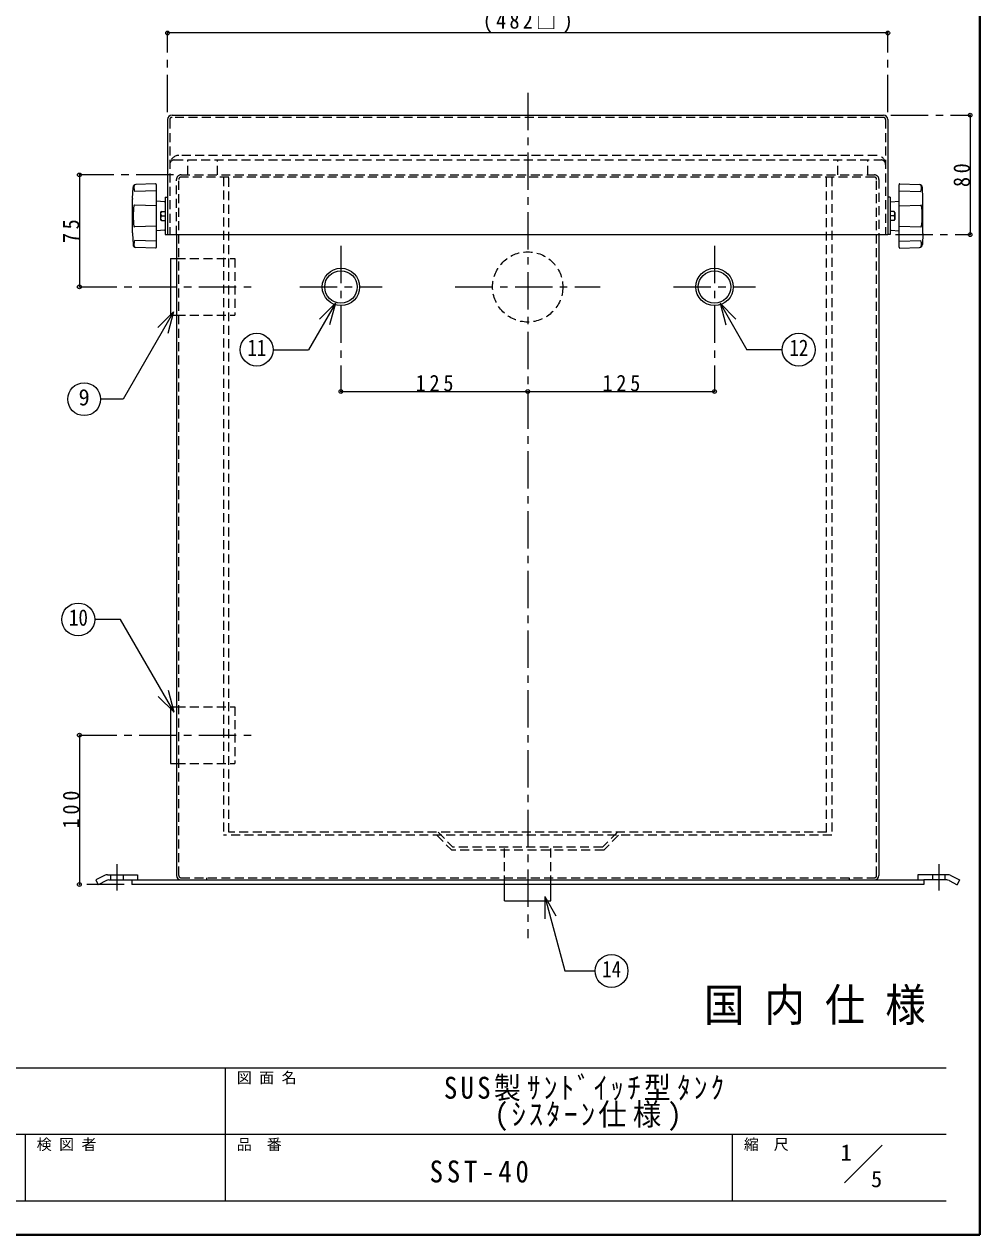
# Model space of a CAD drawing. Units: millimetres at full size, sheet at 1:5. Extents: x -1061 to 964, y -679 to 726.
# Drawn here: x 324 to 964, y -679 to 131 of the extents above; entities that cross this region are included whole.
import ezdxf
from ezdxf.enums import TextEntityAlignment as Align

# ---------------------------------------------------------------- set-up
doc = ezdxf.new("R2010")
doc.units = ezdxf.units.MM
doc.header["$LTSCALE"] = 5
doc.header["$PDMODE"] = 32
doc.header["$PDSIZE"] = 2.5
doc.linetypes.add('CHAIN1', pattern=[8, 5, -1, 1, -1])
doc.linetypes.add('DASHED1', pattern=[1.8, 1.2, -0.6])
doc.layers.add('0-0', color=7, linetype='Continuous', lineweight=18)
doc.styles.add('ＭＳ ゴシック', font='')
doc.styles.get('ＭＳ ゴシック').set_extended_font_data('MS Gothic')

msp = doc.modelspace()

# ---------------------------------------------------------------- linework, layer by layer
at = {"layer": '0-0', "color": 1, "lineweight": 40}
for q in [(963.599, 725.957), (-1061.401, -679.043)]:
    msp.add_line((963.599, -679.043), q, dxfattribs=at)
at = {"layer": '0-0', "color": 4, "linetype": 'CHAIN1', "lineweight": 9}
for p, q in [((420.099, 72.457), (420.099, 125.457)), ((902.099, 72.457), (902.099, 125.457)), ((661.099, 85.457), (661.099, -480.543)), ((904.099, 70.457), (957.099, 70.457)), ((424.099, 30.457), (361.099, 30.457)), ((907.099, -9.543), (957.099, -9.543)), ((536.099, -17.043), (536.099, -114.543)), ((786.099, -17.043), (786.099, -114.543)), ((361.099, -44.543), (480.099, -44.543)), ((508.599, -44.543), (563.599, -44.543)), ((612.599, -44.543), (709.599, -44.543)), ((758.599, -44.543), (813.599, -44.543)), ((361.099, -344.543), (480.099, -344.543)), ((386.099, -431.043), (386.099, -448.543)), ((936.099, -431.043), (936.099, -448.543)), ((391.099, -444.543), (361.099, -444.543))]:
    msp.add_line(p, q, dxfattribs=at)
at = {"layer": '0-0', "color": 4, "lineweight": 9}
for p, q in [((902.099, 125.457), (420.099, 125.457)), ((957.099, 70.457), (957.099, -9.543)), ((361.099, 30.457), (361.099, -44.543)), ((536.099, -114.543), (661.099, -114.543)), ((661.099, -114.543), (786.099, -114.543)), ((422.099, -325.543), (426.099, -325.543)), ((361.099, -344.543), (361.099, -444.543))]:
    msp.add_line(p, q, dxfattribs=at)
at = {"layer": '0-0', "color": 5, "lineweight": 25}
for p, q in [((420.099, 67.457), (420.099, -9.543)), ((423.099, 70.457), (899.099, 70.457)), ((902.099, 67.457), (902.099, -9.543)), ((420.099, -9.543), (902.099, -9.543)), ((426.099, -9.543), (426.099, -438.543)), ((896.099, -9.543), (896.099, -438.543)), ((396.099, -441.543), (926.099, -441.543)), ((396.099, -441.543), (396.099, -444.543)), ((926.099, -444.543), (396.099, -444.543)), ((926.099, -441.543), (926.099, -444.543))]:
    msp.add_line(p, q, dxfattribs=at)
at = {"layer": '0-0', "linetype": 'DASHED1'}
for p, q in [((421.599, 67.457), (421.599, -9.543)), ((899.099, 68.957), (423.099, 68.957)), ((900.599, 67.457), (900.599, -9.543)), ((894.599, 43.457), (427.599, 43.457)), ((424.599, 40.457), (897.599, 40.457)), ((426.099, -9.543), (426.099, 27.457)), ((427.599, -438.543), (427.599, 27.457)), ((429.099, 30.457), (893.099, 30.457)), ((893.099, 28.957), (429.099, 28.957)), ((457.599, 28.957), (457.599, -411.543)), ((461.099, -409.543), (461.099, 30.457)), ((861.099, -409.543), (861.099, 30.457)), ((864.599, 28.957), (864.599, -411.543)), ((894.599, -438.543), (894.599, 27.457)), ((896.099, 27.457), (896.099, -9.543)), ((864.599, -411.543), (457.599, -411.543)), ((861.099, -409.543), (461.099, -409.543)), ((429.099, -440.043), (893.099, -440.043)), ((446.099, -440.043), (446.099, -441.543)), ((876.099, -440.043), (876.099, -441.543))]:
    msp.add_line(p, q, dxfattribs=at)
at = {"layer": '0-0', "color": 4, "linetype": 'DASHED1', "lineweight": 9}
for p, q in [((433.599, 30.457), (433.599, 40.457)), ((453.599, 30.457), (453.599, 40.457)), ((868.599, 30.457), (868.599, 40.457)), ((888.599, 30.457), (888.599, 40.457)), ((426.099, -25.543), (465.099, -25.543)), ((465.099, -25.543), (465.099, -63.543)), ((426.099, -63.543), (465.099, -63.543)), ((426.099, -325.543), (465.099, -325.543)), ((465.099, -325.543), (465.099, -363.543)), ((426.099, -363.543), (465.099, -363.543)), ((600.271, -411.543), (610.271, -421.543)), ((601.099, -409.543), (611.099, -419.543)), ((721.099, -409.543), (711.099, -419.543)), ((721.928, -411.543), (711.928, -421.543)), ((711.099, -419.543), (611.099, -419.543)), ((645.599, -444.543), (645.599, -419.543)), ((676.599, -444.543), (676.599, -419.543)), ((711.928, -421.543), (610.271, -421.543)), ((381.899, -438.043), (381.899, -441.543)), ((390.299, -438.043), (390.299, -441.543)), ((931.899, -438.043), (931.899, -441.543)), ((940.299, -438.043), (940.299, -441.543))]:
    msp.add_line(p, q, dxfattribs=at)
at = {"layer": '0-0'}
for p, q in [((412.083, 24.42), (398.935, 23.996)), ((910.115, 24.42), (923.263, 23.996)), ((396.613, 14.72), (397.003, 22.102)), ((412.599, 19.891), (398.052, 19.407)), ((412.599, -18.007), (412.599, 23.92)), ((909.599, -18.007), (909.599, 23.92)), ((909.599, 19.891), (924.146, 19.407)), ((925.585, 14.72), (925.196, 22.102)), ((396.599, -8.28), (396.599, 14.193)), ((412.599, 9.811), (398.052, 10.296)), ((418.141, 12.495), (412.599, 12.957)), ((418.599, 15.457), (420.099, 15.457)), ((903.599, 15.457), (902.099, 15.457)), ((904.058, 12.495), (909.599, 12.957)), ((909.599, 9.811), (924.146, 10.296)), ((925.599, -8.28), (925.599, 14.193)), ((415.349, 5.305), (415.349, 0.608)), ((415.974, 5.957), (418.599, 5.957)), ((415.974, 2.957), (418.599, 2.957)), ((906.224, 5.957), (903.599, 5.957)), ((906.224, 2.957), (903.599, 2.957)), ((906.849, 5.305), (906.849, 0.608)), ((412.599, -3.898), (398.052, -4.383)), ((418.141, -6.582), (412.599, -7.043)), ((415.974, -0.043), (418.599, -0.043)), ((906.224, -0.043), (903.599, -0.043)), ((904.058, -6.582), (909.599, -7.043)), ((909.599, -3.898), (924.146, -4.383)), ((396.613, -8.807), (397.003, -16.189)), ((412.599, -13.978), (398.052, -13.493)), ((909.599, -13.978), (924.146, -13.493)), ((925.585, -8.807), (925.196, -16.189)), ((412.083, -18.506), (398.935, -18.083)), ((910.115, -18.506), (923.263, -18.083)), ((422.099, -25.543), (422.099, -63.543)), ((422.099, -25.543), (426.099, -25.543)), ((532.399, -55.485), (514.461, -86.553)), ((532.399, -55.485), (521.792, -66.092)), ((532.399, -55.485), (528.516, -69.974)), ((789.8, -55.485), (807.737, -86.553)), ((789.8, -55.485), (793.682, -69.974)), ((789.8, -55.485), (800.407, -66.092)), ((424.185, -61.153), (390.387, -119.692)), ((424.185, -61.153), (413.578, -71.759)), ((424.185, -61.153), (420.303, -75.642)), ((422.099, -63.543), (426.099, -63.543)), ((490.752, -86.553), (514.461, -86.553)), ((831.447, -86.553), (807.737, -86.553)), ((390.387, -119.692), (375.298, -119.692)), ((424.51, -329.253), (420.628, -314.764)), ((424.51, -329.253), (413.903, -318.647)), ((378.36, -438.413), (372.099, -441.543)), ((372.099, -441.543), (373.665, -444.674)), ((379.187, -441.913), (373.665, -444.674)), ((379.926, -438.043), (400.099, -438.043)), ((380.752, -441.543), (396.099, -441.543)), ((400.099, -438.043), (400.099, -441.543)), ((645.599, -455.543), (645.599, -444.543)), ((676.599, -455.543), (676.599, -444.543)), ((922.099, -438.043), (922.099, -441.543)), ((942.273, -438.043), (922.099, -438.043)), ((941.447, -441.543), (926.099, -441.543)), ((943.012, -441.913), (948.534, -444.674)), ((943.838, -438.413), (950.099, -441.543)), ((950.099, -441.543), (948.534, -444.674)), ((672.495, -452.482), (679.995, -465.472)), ((672.495, -452.482), (672.495, -467.482)), ((645.599, -455.543), (676.599, -455.543)), ((872.988, -644.297), (898.242, -619.043))]:
    msp.add_line(p, q, dxfattribs=at)
at = {"layer": '0-0', "color": 6, "lineweight": 25}
for p, q in [((-1038.901, -567.258), (941.099, -567.258)), ((458.957, -656.543), (458.957, -567.258)), ((941.099, -611.9), (-76.758, -611.9)), ((325.028, -656.543), (325.028, -611.9)), ((798.242, -656.543), (798.242, -611.9)), ((941.099, -656.543), (-1038.901, -656.543))]:
    msp.add_line(p, q, dxfattribs=at)
at = {"layer": '0-0'}
for points in [[(418.599, 15.457), (418.599, -9.543), (420.099, -9.543)], [(903.599, 15.457), (903.599, -9.543), (902.099, -9.543)], [(424.51, -329.253), (388.648, -267.139), (371.353, -267.139)], [(672.495, -452.482), (685.882, -502.444), (706.18, -502.444)]]:
    msp.add_lwpolyline(points, dxfattribs=at)
at = {"layer": '0-0', "color": 4, "lineweight": 9}
msp.add_lwpolyline([(422.099, -325.543), (422.099, -363.543), (426.099, -363.543)], dxfattribs=at)
at = {"layer": '0-0', "color": 4, "linetype": 'DASHED1', "lineweight": 9}
msp.add_circle((661.099, -44.543), 23.5, dxfattribs=at)
at = {"layer": '0-0', "color": 5, "lineweight": 25}
for centre, radius in [((536.099, -44.543), 12.5), ((786.099, -44.543), 12.5), ((536.099, -44.543), 10.85), ((786.099, -44.543), 10.85)]:
    msp.add_circle(centre, radius, dxfattribs=at)
at = {"layer": '0-0'}
for centre in [(479.752, -86.553), (842.447, -86.553), (364.298, -119.692), (360.353, -267.139), (717.18, -502.444)]:
    msp.add_circle(centre, 11, dxfattribs=at)
at = {"layer": '0-0', "color": 5, "lineweight": 25}
for centre, start, end in [((423.099, 67.457), 90, 180), ((899.099, 67.457), 0, 90), ((429.099, -438.543), 180, 270), ((893.099, -438.543), 270, 0)]:
    msp.add_arc(centre, 3, start, end, dxfattribs=at)
at = {"layer": '0-0', "linetype": 'DASHED1'}
for centre, radius, start, end in [((423.099, 67.457), 1.5, 90, 180), ((899.099, 67.457), 1.5, 0, 90), ((427.599, 37.457), 6, 90, 180), ((894.599, 37.457), 6, 0, 90), ((424.599, 37.457), 3, 90, 180), ((897.599, 37.457), 3, 0, 90), ((429.099, 27.457), 3, 90, 180), ((429.099, 27.457), 1.5, 90, 180), ((893.099, 27.457), 3, 0, 90), ((893.099, 27.457), 1.5, 0, 90), ((429.099, -438.543), 1.5, 180, 270), ((893.099, -438.543), 1.5, 270, 0)]:
    msp.add_arc(centre, radius, start, end, dxfattribs=at)
at = {"layer": '0-0'}
for centre, radius, start, end in [((412.099, 23.92), 0.5, 0, 91.84585), ((910.099, 23.92), 0.5, 88.15415, 180), ((399, 21.997), 2, 91.84585, 176.98087), ((407.557, 22.381), 9.959, 178.90936, 197.37998), ((399.669, 22.461), 2.072, 141.26695, 176.97243), ((923.199, 21.997), 2, 3.01913, 88.15415), ((914.642, 22.381), 9.959, 342.62002, 1.09064), ((922.53, 22.461), 2.072, 3.02757, 38.73305), ((406.599, 14.193), 10, 176.98087, 180), ((451.436, 2.957), 54.337, 172.70127, 187.29873), ((398.036, 9.796), 0.5, 88.09085, 172.70127), ((418.099, 11.997), 0.5, 0, 85.23636), ((904.099, 11.997), 0.5, 94.76364, 180), ((924.163, 9.796), 0.5, 7.29873, 91.90915), ((870.763, 2.957), 54.337, 352.70127, 7.29873), ((915.599, 14.193), 10, 0, 3.01913), ((417.455, 4.457), 2.108, 134.62454, 225.37546), ((417.455, 1.457), 2.108, 134.62454, 225.37546), ((416.916, 4.428), 1.795, 121.62812, 150.75937), ((416.916, 1.485), 1.795, 209.24063, 238.37188), ((905.283, 4.428), 1.795, 29.24063, 58.37188), ((905.283, 1.485), 1.795, 301.62812, 330.75937), ((904.744, 4.457), 2.108, 314.62454, 45.37546), ((904.744, 1.457), 2.108, 314.62454, 45.37546), ((398.036, -3.883), 0.5, 187.29873, 271.90915), ((418.099, -6.083), 0.5, 274.76364, 0), ((904.099, -6.083), 0.5, 180, 265.23636), ((924.163, -3.883), 0.5, 268.09085, 352.70127), ((406.599, -8.28), 10, 180, 183.01913), ((399, -16.084), 2, 183.01913, 268.15415), ((407.557, -16.468), 9.959, 162.62002, 181.09064), ((923.199, -16.084), 2, 271.84585, 356.98087), ((914.642, -16.468), 9.959, 358.90936, 17.37998), ((915.599, -8.28), 10, 356.98087, 0), ((399.669, -16.548), 2.072, 183.02757, 218.73305), ((412.099, -18.007), 0.5, 268.15415, 0), ((910.099, -18.007), 0.5, 180, 271.84585), ((922.53, -16.548), 2.072, 321.26695, 356.97243), ((379.926, -441.543), 3.5, 90, 116.56505), ((380.752, -445.043), 3.5, 90, 116.56505), ((941.447, -445.043), 3.5, 63.43495, 90), ((942.273, -441.543), 3.5, 63.43495, 90)]:
    msp.add_arc(centre, radius, start, end, dxfattribs=at)
at = {"layer": '0-0', "color": 4}
for p in [(420.099, 125.457), (902.099, 125.457), (957.099, 70.457), (361.099, 30.457), (957.099, -9.543), (361.099, -44.543), (536.099, -114.543), (661.099, -114.543), (786.099, -114.543), (361.099, -344.543), (361.099, -444.543)]:
    msp.add_point(p, dxfattribs=at)

# ---------------------------------------------------------------- texts
at = {"layer": '0-0', "style": 'ＭＳ ゴシック'}
for s, height, width, p in [('11', 11, 0.85, (473.502, -94.053)), ('12', 11, 0.85, (836.197, -94.053)), ('10', 11, 0.85, (354.103, -274.639)), ('14', 11, 0.85, (710.93, -509.944)), ('国 内 仕 様', 21.99, 0.9, (779.045, -542.738))]:
    msp.add_text(s, height=height, dxfattribs=dict(at, width=width)).set_placement(p, align=Align.BOTTOM_LEFT)
for s, height, p in [('9', 11, (360.548, -127.192)), ('図 面 名', 7.331, (466.457, -579.758)), ('検 図 者', 7.331, (332.528, -624.4)), ('品\u3000番', 7.331, (466.457, -624.4)), ('縮\u3000尺', 7.331, (805.742, -624.4)), ('1', 11, (870.449, -632.805)), ('5', 11, (890.809, -650.495))]:
    msp.add_text(s, height=height, dxfattribs=at).set_placement(p, align=Align.BOTTOM_LEFT)
at = {"layer": '0-0', "attachment_point": 7, "style": 'ＭＳ ゴシック'}
for s, insert, char_height in [('\\T1.32;\\W0.9;(482□)', (631.099, 125.457), 11), ('\\T1.38;\\W0.9;125', (586.099, -114.543), 11), ('\\T1.38;\\W0.9;125', (711.099, -114.543), 11), ('\\T1.24;\\W0.9;SUS製ｻﾝﾄﾞｲｯﾁ型ﾀﾝｸ', (605.028, -589.579), 14.66), ('\\T1.22;\\W0.95;(ｼｽﾀｰﾝ仕様)', (638.778, -609.579), 14.66), ('\\T1.28;\\W0.9;SST-40', (595.474, -644.222), 14.66)]:
    msp.add_mtext(s, dxfattribs=dict(at, insert=insert, char_height=char_height))
at = {"layer": '0-0', "char_height": 11, "attachment_point": 7, "rotation": 90, "style": 'ＭＳ ゴシック'}
for s, insert in [('\\T1.36;\\W0.9;80', (957.099, 22.332)), ('\\T1.36;\\W0.9;75', (361.099, -15.168)), ('\\T1.38;\\W0.9;100', (361.099, -407.043))]:
    msp.add_mtext(s, dxfattribs=dict(at, insert=insert))

doc.saveas('drawing.dxf')
